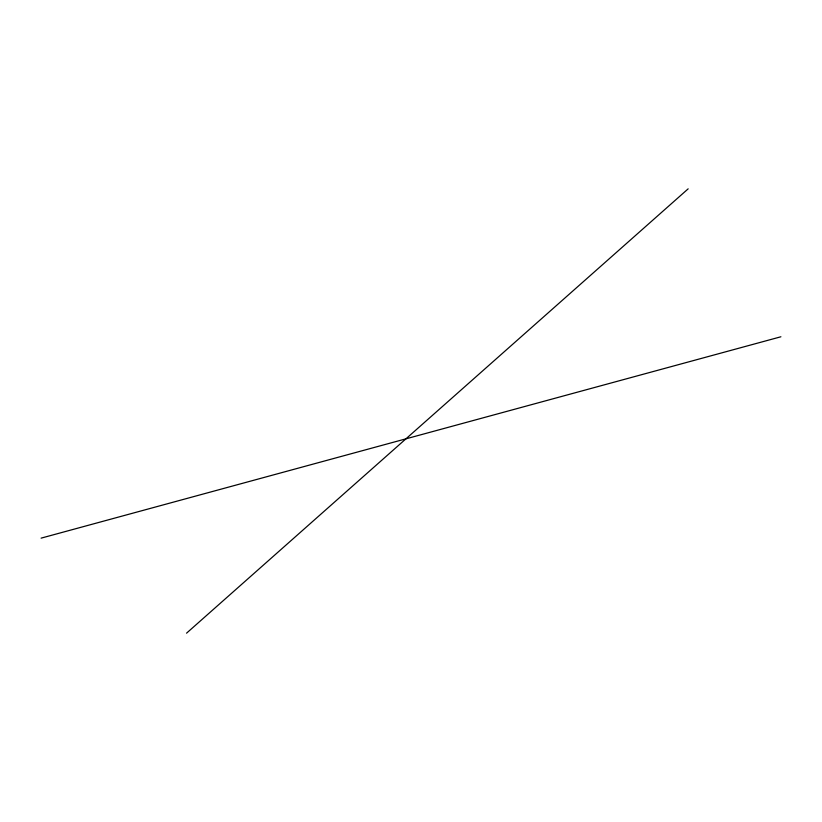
<?xml version="1.0" encoding="UTF-8"?>
<svg xmlns="http://www.w3.org/2000/svg" width="822" height="822" viewBox="0 0 822 822"><rect width="100%" height="100%" fill="white"/><g stroke="black" fill="none" stroke-linecap="round" stroke-linejoin="round"><path stroke-width="1.23" d="M186.553 633.166L688.168 188.834M41.1 538.143L780.9 336.773"/></g></svg>
